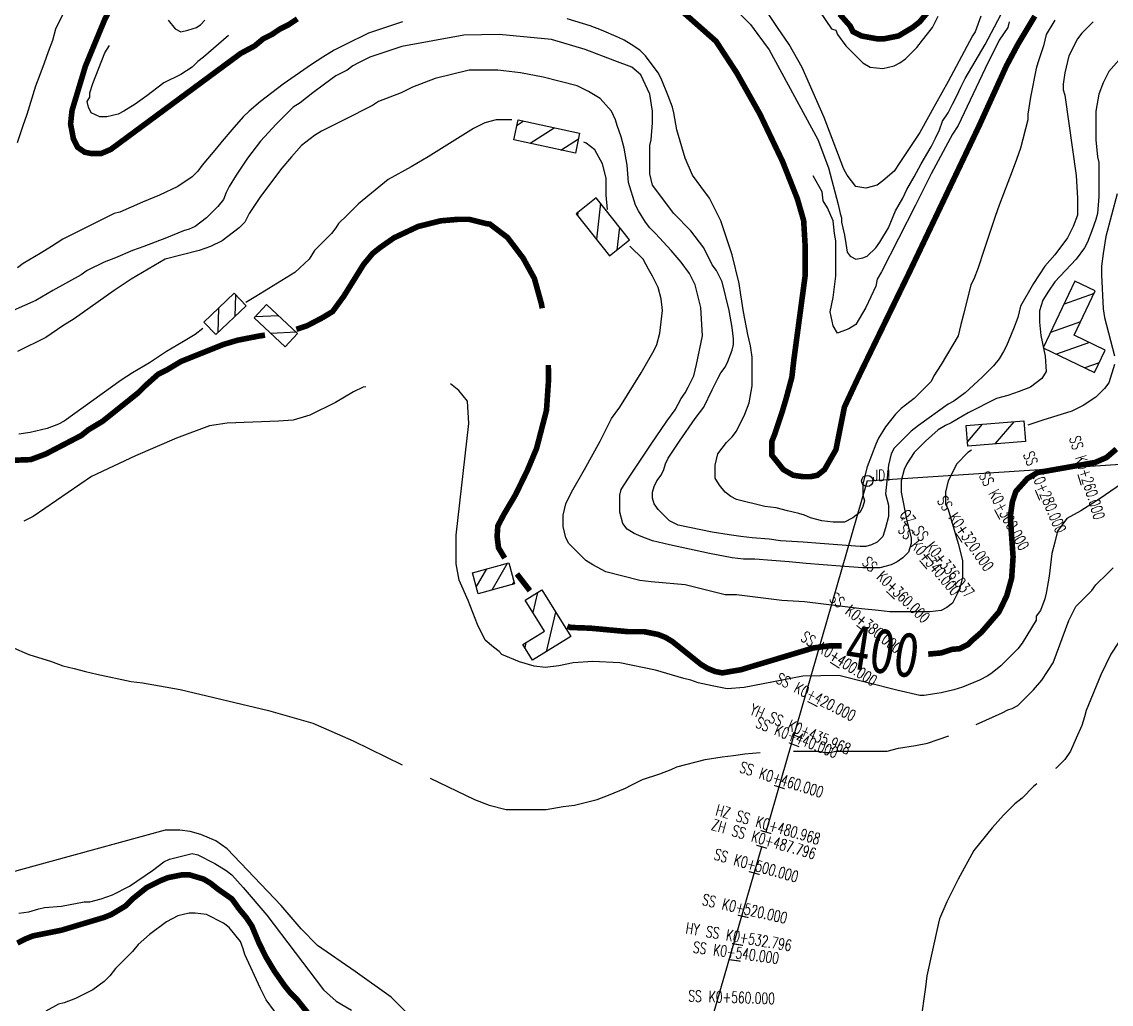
# Model space of a CAD drawing. Extents: x 35515948 to 35520624, y 3302916 to 3308279.
# Drawn here: x 35517176.5 to 35517663.3, y 3305613.4 to 3306052.2 of the extents above; entities that cross this region are included whole.
import ezdxf
from ezdxf.enums import TextEntityAlignment as Align

# ---------------------------------------------------------------- set-up
doc = ezdxf.new("R2010")
doc.units = 0
doc.header["$LTSCALE"] = 10000
doc.header["$MEASUREMENT"] = 0
doc.layers.get('0').update_dxf_attribs({"linetype": 'CONTINUOUS'})
for name, color, linetype in [('2113', 7, 'CONTINUOUS'), ('8112', 34, 'CONTINUOUS'), ('HY_DX_DGXZ', 3, 'CONTINUOUS')]:
    doc.layers.add(name, color=color, linetype=linetype)
doc.styles.add('HyStandard', font='txt.shx', dxfattribs={"width": 0.7, "bigfont": 'hztxt.shx'})
doc.styles.add('正等线体', font='simhei.ttf', dxfattribs={"width": 0.8})

msp = doc.modelspace()

# ---------------------------------------------------------------- linework, layer by layer
at = {"linetype": 'Continuous', "lineweight": -3, "transparency": 33554687}
for p, q in [((35517554.3, 3305847.12), (35517717.16, 3305857.82)), ((35517554.3, 3305847.12), (35517509.06, 3305690.3)), ((35517451.91, 3305492.17), (35517507.17, 3305683.74))]:
    msp.add_line(p, q, dxfattribs=at)
at = {"linetype": 'Continuous', "ltscale": 0.005, "transparency": 33554687, "const_width": 0.5}
for points in [[(35517649.95, 3305845.17), (35517648.49, 3305849.95)], [(35517631.39, 3305838.45), (35517629.45, 3305843.06)], [(35517613.59, 3305829.9), (35517611.21, 3305834.3)], [(35517596.74, 3305819.63), (35517593.93, 3305823.76)], [(35517584.02, 3305810.2), (35517580.88, 3305814.09)], [(35517584.02, 3305810.2), (35517580.88, 3305814.09)], [(35517580.99, 3305807.72), (35517577.78, 3305811.55)], [(35517566.52, 3305794.29), (35517562.94, 3305797.78)], [(35517553.45, 3305779.49), (35517549.54, 3305782.61)], [(35517541.93, 3305763.46), (35517537.73, 3305766.17)], [(35517532.07, 3305746.36), (35517527.62, 3305748.64)], [(35517525.45, 3305732.05), (35517520.83, 3305733.97)], [(35517525.45, 3305732.05), (35517520.83, 3305733.97)], [(35517523.96, 3305728.36), (35517519.3, 3305730.19)], [(35517517.42, 3305709.64), (35517512.66, 3305711.14)], [(35517511.47, 3305689.6), (35517506.66, 3305690.99)], [(35517511.47, 3305689.6), (35517506.66, 3305690.99)], [(35517509.57, 3305683.04), (35517504.77, 3305684.43)], [(35517509.57, 3305683.04), (35517504.77, 3305684.43)], [(35517506.23, 3305671.33), (35517501.41, 3305672.67)], [(35517501.28, 3305652.08), (35517496.41, 3305653.18)], [(35517498.8, 3305639.67), (35517493.87, 3305640.5)], [(35517498.8, 3305639.67), (35517493.87, 3305640.5)], [(35517497.74, 3305632.63), (35517492.78, 3305633.29)]]:
    msp.add_lwpolyline(points, dxfattribs=at)
at = {"linetype": 'Continuous', "ltscale": 0.005, "transparency": 33554687}
msp.add_circle((35517554.3, 3305847.12), 2.5, dxfattribs=at)
at = {"layer": '2113', "linetype": 'Continuous', "ltscale": 0.005}
for p, q in [((35517397.87, 3306006.1), (35517400.61, 3306007.86)), ((35517403.64, 3305997.92), (35517414.43, 3306004.85)), ((35517417.46, 3305994.92), (35517425.29, 3305999.94)), ((35517435.16, 3305971.18), (35517433.29, 3305955.04)), ((35517425.03, 3305967.05), (35517424.87, 3305965.67)), ((35517443.59, 3305960.54), (35517442.39, 3305950.21)), ((35517655.74, 3305930.91), (35517642.33, 3305926.15)), ((35517271.99, 3305930.32), (35517271.77, 3305920.62)), ((35517264.38, 3305924.22), (35517264.13, 3305913.32)), ((35517291.36, 3305920.8), (35517280.74, 3305920.38)), ((35517649.66, 3305918.14), (35517636.24, 3305913.39)), ((35517299.24, 3305913.5), (35517287.76, 3305913.05)), ((35517653.66, 3305908.95), (35517638.85, 3305903.7)), ((35517657.93, 3305899.85), (35517651.62, 3305897.62)), ((35517605.66, 3305872.48), (35517599.06, 3305864.75)), ((35517619.76, 3305873.59), (35517611.29, 3305863.67)), ((35517386.67, 3305798.44), (35517393.52, 3305810.33)), ((35517379.64, 3305799.75), (35517384.31, 3305807.86)), ((35517395.88, 3305800.92), (35517396.5, 3305801.99)), ((35517407.03, 3305797.32), (35517404.93, 3305788.39)), ((35517415.05, 3305788.53), (35517410.91, 3305770.83)), ((35517401.77, 3305774.91), (35517401.25, 3305772.68))]:
    msp.add_line(p, q, dxfattribs=at)
for points in [[(35517425.81, 3306002.38), (35517423.89, 3305993.52), (35517396.44, 3305999.49), (35517398.36, 3306008.35)], [(35517439.15, 3305947.65), (35517448.15, 3305954.78), (35517433.26, 3305973.57), (35517424.26, 3305966.44)], [(35517632.96, 3305906.51), (35517655.9, 3305895.58), (35517660.67, 3305905.6), (35517646.83, 3305912.2), (35517656.25, 3305931.97), (35517647.16, 3305936.3)], [(35517271.41, 3305930.93), (35517276.73, 3305925.36), (35517263.22, 3305912.46), (35517257.9, 3305918.03)], [(35517294.27, 3305907.03), (35517299.79, 3305912.99), (35517285.84, 3305925.9), (35517280.33, 3305919.93)], [(35517624.26, 3305873.95), (35517624.99, 3305864.75), (35517599.22, 3305862.72), (35517598.49, 3305871.91)], [(35517394.21, 3305810.51), (35517396.72, 3305801.15), (35517380.44, 3305796.77), (35517377.92, 3305806.14)], [(35517421.83, 3305777.61), (35517404.76, 3305767.02), (35517400.4, 3305774.06), (35517410.09, 3305780.07), (35517401.51, 3305793.9), (35517408.88, 3305798.48)]]:
    msp.add_lwpolyline(points, close=True, dxfattribs=at)
at = {"layer": 'HY_DX_DGXZ', "linetype": 'Continuous', "ltscale": 0.005, "const_width": 2.5}
for points, elevation in [([(35517299.66, 3306053.49), (35517295.85, 3306050.95), (35517292.04, 3306049.05), (35517288.23, 3306046.51), (35517284.42, 3306044.6), (35517280.61, 3306041.43), (35517274.31, 3306038.04), (35517216.31, 3305995.21), (35517211.89, 3305993.32), (35517207.79, 3305993.32), (35517204.64, 3305993.95), (35517201.49, 3305996.15), (35517199.6, 3305999.93), (35517198.34, 3306006.55), (35517198.97, 3306012.53), (35517204.96, 3306032.37), (35517213.61, 3306053.24), (35517223.68, 3306072.64)], 425), ([(35517629.23, 3306054.76), (35517621.61, 3306042.06), (35517616.53, 3306032.54), (35517604.41, 3306005.92), (35517572.89, 3305939.77), (35517551.14, 3305895.05), (35517548.59, 3305889.66), (35517544.14, 3305880.14), (35517540.33, 3305861.08), (35517535.25, 3305852.19), (35517532.08, 3305849.65), (35517528.9, 3305849.02), (35517525.73, 3305849.02), (35517521.28, 3305849.65), (35517516.84, 3305852.19), (35517511.75, 3305858.54), (35517511.75, 3305864.9), (35517513.02, 3305868.07), (35517516.2, 3305877.6), (35517518.1, 3305883.95), (35517520.65, 3305893.47), (35517521.51, 3305901.03), (35517526.55, 3305938.51), (35517526.55, 3305952.69), (35517525.92, 3305963.4), (35517523.09, 3305973.16), (35517516.47, 3305989.85), (35517506.38, 3306010.94), (35517496, 3306029.39), (35517486.77, 3306043.49), (35517469.6, 3306058.65)], 425), ([(35517299.23, 3305914.85), (35517304.08, 3305916.47), (35517310.7, 3305919.93), (35517315.42, 3305922.77), (35517320.47, 3305929.69), (35517329.29, 3305943.87), (35517333.32, 3305948.72), (35517336.49, 3305951.26), (35517342.84, 3305955.7), (35517353.64, 3305960.78), (35517363.8, 3305963.32), (35517371.42, 3305963.96), (35517376.5, 3305963.96), (35517384.12, 3305962.05), (35517385.72, 3305961.82), (35517393.6, 3305955.84), (35517400.53, 3305946.7), (35517405.58, 3305937.57), (35517408.73, 3305926.23), (35517409.09, 3305924.23)], 400), ([(35517172.36, 3305856.34), (35517180.55, 3305856.66), (35517187.27, 3305859.18), (35517203.14, 3305867.44), (35517206.32, 3305869.98), (35517212.67, 3305873.79), (35517219.02, 3305878.87), (35517225.37, 3305883.95), (35517228.54, 3305886.49), (35517231.72, 3305889.66), (35517237.43, 3305894.74), (35517241.24, 3305896.65), (35517247.59, 3305900.46), (35517266.64, 3305908.08), (35517272.99, 3305909.98), (35517282.01, 3305911.74), (35517285.19, 3305912.26)], 400), ([(35517411.81, 3305898.86), (35517411.94, 3305892.55), (35517411, 3305878.69), (35517408.79, 3305870.19), (35517406.58, 3305861.68), (35517402.49, 3305851.92), (35517397.13, 3305840.9), (35517392.08, 3305832.39), (35517389.25, 3305827.04), (35517388.93, 3305822.31), (35517389.56, 3305817.27), (35517392.34, 3305812.64)], 400), ([(35517581.57, 3305769.77), (35517587.48, 3305770.33), (35517592.24, 3305771.92), (35517595.58, 3305772.19), (35517599.38, 3305774.09), (35517601.29, 3305776), (35517605.32, 3305779.48), (35517613.2, 3305788.62), (35517616.67, 3305795.86), (35517618.87, 3305803.73), (35517619.5, 3305813.18), (35517618.24, 3305831.14), (35517619.19, 3305837.75), (35517620.77, 3305842.47), (35517623.6, 3305845.62), (35517625.81, 3305848.14), (35517630.5, 3305850.92), (35517634.77, 3305851.61), (35517656.2, 3305855.39), (35517661.25, 3305857.6), (35517665.66, 3305861.38)], 400), ([(35517397.78, 3305805.6), (35517403.59, 3305798.09)], 400), ([(35517420.33, 3305782.25), (35517421.72, 3305781.68), (35517430.54, 3305781.37), (35517447.56, 3305779.79), (35517454.6, 3305779.81), (35517460.95, 3305778.54), (35517464.13, 3305777.27), (35517467.3, 3305775.36), (35517470.48, 3305772.82), (35517476.83, 3305767.74), (35517480, 3305765.2), (35517483.18, 3305763.29), (35517486.35, 3305762.02), (35517489.53, 3305761.39), (35517497.83, 3305762.79), (35517530.3, 3305772.55), (35517537.86, 3305773.5), (35517542.92, 3305773.5)], 400), ([(35517304.74, 3305608.99), (35517299.66, 3305615.34), (35517296.49, 3305618.52), (35517293.95, 3305621.69), (35517289.5, 3305628.04), (35517285.69, 3305634.39), (35517282.52, 3305640.74), (35517279.34, 3305648.36), (35517276.8, 3305652.17), (35517273.63, 3305655.98), (35517270.45, 3305660.42), (35517264.1, 3305664.87), (35517260.93, 3305667.41), (35517257.75, 3305669.31), (35517251.4, 3305671.22), (35517248.23, 3305671.22), (35517241.88, 3305669.95), (35517238.7, 3305668.68), (35517232.35, 3305665.5), (35517226, 3305660.42), (35517222.83, 3305657.25), (35517216.48, 3305653.44), (35517213.3, 3305652.17), (35517206.95, 3305650.27), (35517200.6, 3305648.36), (35517194.25, 3305646.46), (35517181.55, 3305643.92), (35517178.38, 3305642.65), (35517174.57, 3305640.74)], 400)]:
    msp.add_lwpolyline(points, dxfattribs=dict(at, elevation=elevation))
at = {"layer": 'HY_DX_DGXZ', "linetype": 'Continuous', "ltscale": 0.005}
for points, elevation in [([(35517490.8, 3306062.38), (35517502.23, 3306050.95), (35517505.4, 3306046.51), (35517510.48, 3306039.62), (35517532.23, 3305999.62), (35517536.96, 3305987.02), (35517541.37, 3305970.64), (35517542.23, 3305966.5), (35517542.87, 3305964.59), (35517542.87, 3305962.69), (35517544.14, 3305956.97), (35517544.77, 3305953.16), (35517545.41, 3305949.35), (35517546.68, 3305947.45), (35517549.22, 3305946.18), (35517552.4, 3305946.81), (35517554.3, 3305947.45), (35517558.11, 3305951.26), (35517560.02, 3305953.8), (35517563.83, 3305960.15), (35517567, 3305967.77), (35517570.17, 3305973.48), (35517572.08, 3305977.29), (35517575.26, 3305983.01), (35517578.43, 3305988.72), (35517582.88, 3305996.34), (35517584.78, 3306000.15), (35517586.69, 3306003.96), (35517587.95, 3306007.77), (35517590.49, 3306011.58), (35517592.4, 3306015.39), (35517594.3, 3306019.2), (35517596.21, 3306023.01), (35517598.12, 3306026.82), (35517602.56, 3306034.44), (35517607.01, 3306042.06), (35517619.7, 3306066.17)], 435), ([(35517655.27, 3306052.22), (35517650.19, 3306047.14), (35517648.28, 3306044.6), (35517644.47, 3306036.98), (35517642.56, 3306029.36), (35517641.93, 3306024.28), (35517641.93, 3306021.74), (35517642.63, 3306019.46), (35517647.67, 3305983.55), (35517648.3, 3305973.47), (35517648.28, 3305965.86), (35517646.38, 3305960.78), (35517643.84, 3305955.7), (35517638.12, 3305948.08), (35517633.67, 3305943), (35517628.59, 3305935.38), (35517622.88, 3305925.22), (35517621.61, 3305920.14), (35517619.7, 3305915.06), (35517616.53, 3305907.44), (35517615.26, 3305904.9), (35517613.35, 3305901.73), (35517610.81, 3305898.55), (35517605.73, 3305893.47), (35517598.12, 3305886.49), (35517593.03, 3305882.68), (35517590.49, 3305881.41), (35517577.16, 3305871.88), (35517573.98, 3305869.34), (35517566.37, 3305861.72), (35517565.09, 3305859.18), (35517563.83, 3305854.1), (35517562.55, 3305841.4), (35517563.83, 3305836.32), (35517563.83, 3305831.24), (35517562.55, 3305826.16), (35517561.28, 3305822.35), (35517558.74, 3305819.81), (35517556.2, 3305818.54), (35517553.66, 3305817.9), (35517551.12, 3305817.9), (35517540.97, 3305818.54), (35517533.34, 3305819.17), (35517525.73, 3305819.81), (35517515.56, 3305820.44), (35517510.48, 3305821.08), (35517502.86, 3305821.71), (35517497.78, 3305822.35), (35517492.7, 3305822.98), (35517485.08, 3305824.25), (35517469.84, 3305827.43), (35517466.03, 3305829.33), (35517460.95, 3305834.42), (35517459.05, 3305836.96), (35517458.41, 3305839.5), (35517458.41, 3305842.04), (35517459.05, 3305844.58), (35517460.32, 3305847.12), (35517462.22, 3305849.65), (35517463.49, 3305852.19), (35517464.13, 3305854.73), (35517465.4, 3305857.27), (35517470.48, 3305864.9), (35517477.46, 3305875.06), (35517481.27, 3305880.14), (35517485.08, 3305887.76), (35517487.62, 3305892.84), (35517488.89, 3305895.38), (35517490.8, 3305897.92), (35517492.07, 3305900.46), (35517493.97, 3305905.54), (35517494.61, 3305908.08), (35517494.61, 3305910.62), (35517493.97, 3305915.7), (35517492.7, 3305923.32), (35517489.53, 3305936.02), (35517486.99, 3305941.1), (35517485.08, 3305943.64), (35517481.27, 3305951.26), (35517475.56, 3305958.88), (35517467.94, 3305966.5), (35517458.41, 3305979.2), (35517457.14, 3305984.28), (35517457.14, 3305996.98), (35517457.78, 3305999.52), (35517458.41, 3306007.14), (35517458.41, 3306012.22), (35517457.14, 3306019.84), (35517453.23, 3306028.53), (35517449.13, 3306032), (35517441.57, 3306034.83), (35517428.33, 3306039.87), (35517413.2, 3306044.28), (35517389.87, 3306046.48), (35517374.11, 3306046.17), (35517346.37, 3306041.13), (35517332.05, 3306036.35), (35517326.97, 3306033.81), (35517324.43, 3306032.54), (35517321.89, 3306030.63), (35517316.81, 3306028.09), (35517311.73, 3306024.28), (35517306.65, 3306020.47), (35517300.93, 3306016.03), (35517297.76, 3306014.12), (35517290.14, 3306006.5), (35517283.15, 3305998.88), (35517277.44, 3305991.26), (35517272.36, 3305983.64), (35517269.18, 3305978.56), (35517267.91, 3305976.02), (35517266.64, 3305972.85), (35517264.1, 3305969.67), (35517259.02, 3305964.59), (35517253.94, 3305960.78), (35517251.4, 3305959.51), (35517248.86, 3305958.88), (35517241.24, 3305955.7), (35517231.08, 3305951.89), (35517226, 3305949.99), (35517218.38, 3305946.81), (35517213.3, 3305944.91), (35517205.68, 3305941.1), (35517203.14, 3305939.19), (35517190.44, 3305932.21), (35517182.82, 3305927.76), (35517172.66, 3305923.32)], 415), ([(35517174.57, 3305998.25), (35517177.11, 3306005.87), (35517179.01, 3306010.95), (35517182.82, 3306023.65), (35517184.73, 3306028.73), (35517186.63, 3306033.81), (35517188.54, 3306038.89), (35517190.44, 3306043.97), (35517191.71, 3306049.05), (35517195.52, 3306056.67)], 420), ([(35517346.65, 3306052.22), (35517339.03, 3306049.68), (35517331.41, 3306047.14), (35517321.25, 3306042.06), (35517316.17, 3306039.52), (35517311.09, 3306036.35), (35517306.01, 3306033.17), (35517293.31, 3306024.28), (35517283.15, 3306016.66), (35517278.07, 3306012.22), (35517275.53, 3306009.68), (35517270.45, 3306003.96), (35517266.01, 3305998.88), (35517263.47, 3305995.71), (35517257.12, 3305988.09), (35517255.21, 3305985.55), (35517252.67, 3305983.01), (35517246.32, 3305978.56), (35517238.07, 3305974.75), (35517230.45, 3305971.58), (35517220.29, 3305967.13), (35517217.75, 3305966.5), (35517194.89, 3305955.07), (35517189.81, 3305951.89), (35517184.73, 3305948.72), (35517177.11, 3305944.27), (35517174.57, 3305942.37)], 420), ([(35517241.88, 3306052.86), (35517245.05, 3306049.05), (35517247.59, 3306047.78), (35517250.77, 3306048.41), (35517254.58, 3306049.68), (35517256.48, 3306050.95), (35517258.39, 3306052.86)], 435), ([(35517638.12, 3306052.86), (35517634.31, 3306046.51), (35517633.04, 3306041.43), (35517630.5, 3306033.81), (35517629.87, 3306031.27), (35517627.33, 3306018.57), (35517626.05, 3306010.95), (35517626.05, 3306008.41), (35517622.88, 3305995.71), (35517620.98, 3305990.63), (35517619.07, 3305985.55), (35517617.16, 3305980.47), (35517615.26, 3305975.39), (35517613.35, 3305970.31), (35517611.45, 3305965.23), (35517608.91, 3305957.61), (35517606.37, 3305949.99), (35517603.83, 3305942.37), (35517601.92, 3305937.29), (35517600.66, 3305934.75), (35517597.48, 3305922.05), (35517596.21, 3305916.97), (35517594.94, 3305911.89), (35517587.32, 3305899.19), (35517584.15, 3305894.11), (35517582.88, 3305891.57), (35517575.26, 3305883.95), (35517569.54, 3305879.5), (35517567, 3305876.96), (35517562.55, 3305871.25), (35517559.38, 3305866.17), (35517558.11, 3305863.62), (35517556.2, 3305858.54), (35517554.3, 3305853.46), (35517552.4, 3305845.85), (35517552.4, 3305840.77), (35517553.03, 3305838.23), (35517552.4, 3305835.69), (35517551.12, 3305833.15), (35517547.95, 3305830.6), (35517544.14, 3305828.7), (35517539.06, 3305828.7), (35517533.98, 3305829.33), (35517528.9, 3305830.6), (35517526.36, 3305831.88), (35517523.82, 3305832.51), (35517518.74, 3305833.78), (35517513.66, 3305835.05), (35517508.58, 3305835.69), (35517495.88, 3305838.86), (35517493.34, 3305840.13), (35517490.8, 3305842.04), (35517488.26, 3305845.21), (35517486.35, 3305848.38), (35517486.35, 3305854.1), (35517487.62, 3305859.18), (35517491.43, 3305864.26), (35517493.97, 3305866.8), (35517495.88, 3305869.34), (35517499.69, 3305876.96), (35517501.59, 3305882.04), (35517502.86, 3305889.66), (35517502.86, 3305902.36), (35517502.23, 3305907.44), (35517500.96, 3305912.52), (35517499.05, 3305922.68), (35517497.78, 3305930.3), (35517497.15, 3305935.38), (35517493.97, 3305948.08), (35517491.43, 3305955.7), (35517488.89, 3305963.32), (35517483.81, 3305973.48), (35517480, 3305978.56), (35517476.19, 3305983.64), (35517473.02, 3305991.26), (35517469.21, 3306003.96), (35517467.94, 3306011.58), (35517467.3, 3306014.12), (35517465.4, 3306019.2), (35517462.22, 3306026.82), (35517460.95, 3306029.36), (35517455.24, 3306036.98), (35517452.7, 3306039.52), (35517448.89, 3306042.06), (35517445.71, 3306043.97), (35517443.17, 3306045.24), (35517435.55, 3306048.41), (35517430.47, 3306050.32), (35517420.31, 3306053.49)], 420), ([(35517617.8, 3306052.22), (35517617.16, 3306049.68), (35517613.35, 3306043.97), (35517607.01, 3306031.27), (35517594.94, 3306005.87), (35517592.4, 3306002.06), (35517582.88, 3305984.28), (35517580.34, 3305979.2), (35517577.8, 3305974.12), (35517575.92, 3305970.24), (35517560.65, 3305940.46), (35517558.74, 3305937.29), (35517558.11, 3305934.11), (35517553.66, 3305924.59), (35517549.22, 3305916.97), (35517546.05, 3305915.06), (35517540.97, 3305913.16), (35517539.06, 3305916.33), (35517537.79, 3305922.68), (35517539.06, 3305929.03), (35517540.33, 3305938.56), (35517540.33, 3305954.43), (35517539.7, 3305957.61), (35517539.06, 3305963.32), (35517536.52, 3305969.04), (35517534.62, 3305972.21), (35517534.16, 3305976.18), (35517530.22, 3305983.47)], 430), ([(35517666.7, 3306035.08), (35517662.25, 3306030), (35517659.71, 3306024.92), (35517657.8, 3306019.84), (35517656.53, 3306012.22), (35517656.53, 3305999.52), (35517657.17, 3305991.9), (35517657.8, 3305989.36), (35517657.8, 3305974.12), (35517657.17, 3305966.5), (35517656.53, 3305963.96), (35517654.63, 3305958.88), (35517652.73, 3305953.8), (35517651.45, 3305951.26), (35517647.65, 3305946.18), (35517638.12, 3305936.02), (35517635.38, 3305931.9), (35517632.86, 3305927.8), (35517631.28, 3305923.08), (35517631.28, 3305918.04), (35517631.91, 3305912.06), (35517633.8, 3305902.92), (35517634.31, 3305896.01), (35517632.41, 3305892.84), (35517627.33, 3305889.03), (35517622.24, 3305887.12), (35517617.16, 3305885.22), (35517612.09, 3305883.95), (35517599.38, 3305877.6), (35517591.77, 3305873.15), (35517589.23, 3305871.88), (35517586.05, 3305869.98), (35517580.34, 3305864.9), (35517575.26, 3305859.81), (35517572.08, 3305854.73), (35517570.81, 3305852.19), (35517569.54, 3305847.12), (35517569.54, 3305842.04), (35517572.08, 3305829.33), (35517573.98, 3305821.71), (35517573.98, 3305819.17), (35517572.72, 3305815.37), (35517570.17, 3305812.83), (35517567.63, 3305810.92), (35517565.09, 3305809.65), (35517560.02, 3305808.38), (35517552.4, 3305808.38), (35517542.23, 3305809.02), (35517534.62, 3305809.65), (35517526.99, 3305810.29), (35517519.38, 3305810.92), (35517511.75, 3305811.56), (35517504.13, 3305812.19), (35517499.05, 3305812.19), (35517493.97, 3305812.83), (35517483.81, 3305814.73), (35517466.03, 3305818.54), (35517458.41, 3305820.44), (35517453.33, 3305822.35), (35517450.16, 3305823.62), (35517446.98, 3305825.52), (35517445.08, 3305828.06), (35517443.81, 3305833.15), (35517443.81, 3305840.77), (35517444.44, 3305843.31), (35517447.62, 3305848.38), (35517452.7, 3305856), (35517457.78, 3305863.62), (35517464.76, 3305873.79), (35517468.57, 3305878.87), (35517471.11, 3305883.95), (35517473.02, 3305886.49), (35517474.29, 3305889.03), (35517476.83, 3305894.11), (35517478.1, 3305899.19), (35517480.64, 3305911.89), (35517480, 3305924.59), (35517477.46, 3305934.75), (35517474.92, 3305939.83), (35517471.11, 3305944.91), (35517466.67, 3305949.99), (35517459.68, 3305957.61), (35517457.14, 3305960.15), (35517455.24, 3305962.69), (35517452.06, 3305967.77), (35517450.79, 3305970.31), (35517447.62, 3305980.47), (35517446.98, 3305988.09), (35517445.71, 3305995.71), (35517444.44, 3306000.79), (35517442.54, 3306005.87), (35517441.9, 3306008.41), (35517440, 3306012.22), (35517434.92, 3306017.93), (35517429.84, 3306021.11), (35517424.76, 3306023.65), (35517409.52, 3306027.46), (35517399.36, 3306029.36), (35517394.28, 3306030), (35517389.2, 3306030.63), (35517376.5, 3306030.63), (35517361.26, 3306026.82), (35517356.18, 3306024.92), (35517351.1, 3306023.01), (35517346.02, 3306020.47), (35517340.94, 3306018.57), (35517335.86, 3306016.66), (35517333.32, 3306014.76), (35517320.62, 3306008.41), (35517315.54, 3306005.87), (35517310.46, 3306003.33), (35517307.28, 3306001.42), (35517301.57, 3305996.98), (35517297.12, 3305991.9), (35517292.68, 3305986.82), (35517283.15, 3305974.12), (35517278.07, 3305966.5), (35517276.17, 3305962.69), (35517273.63, 3305960.15), (35517266.01, 3305954.43), (35517260.93, 3305951.89), (35517255.85, 3305949.99), (35517240.61, 3305946.18), (35517232.99, 3305941.73), (35517225.37, 3305937.29), (35517217.75, 3305932.21), (35517199.97, 3305919.51), (35517194.89, 3305916.33), (35517187.27, 3305911.25), (35517174.57, 3305904.9)], 410), ([(35517395.47, 3306008.41), (35517388.56, 3306008.41), (35517383.48, 3306007.14), (35517378.4, 3306004.6), (35517358.08, 3305991.9), (35517350.46, 3305987.45), (35517340.3, 3305981.74), (35517326.97, 3305970.94), (35517321.89, 3305965.86), (35517318.08, 3305962.05), (35517316.81, 3305960.15), (35517314.9, 3305957.61), (35517307.28, 3305949.99), (35517304.98, 3305946.18), (35517298.52, 3305940.24), (35517281.13, 3305929.54), (35517276.66, 3305926.89)], 405), ([(35517438.23, 3305968.33), (35517437.7, 3305974.69), (35517437.7, 3305982.33), (35517436, 3305988.79), (35517432.61, 3305994.94), (35517428.69, 3305998.01), (35517427.71, 3305998.39)], 405), ([(35517666.06, 3305975.39), (35517660.98, 3305956.34), (35517659.71, 3305948.72), (35517659.08, 3305943), (35517659.08, 3305939.19), (35517659.71, 3305923.95), (35517660.34, 3305920.14), (35517664.79, 3305903)], 405), ([(35517600.9, 3305860.89), (35517599.35, 3305859.9), (35517594.3, 3305854.73), (35517590.49, 3305847.12), (35517589.23, 3305842.04), (35517589.23, 3305836.96), (35517590.49, 3305834.42), (35517594.94, 3305819.17), (35517596.84, 3305811.56), (35517596.84, 3305803.94), (35517595.58, 3305798.85), (35517592.4, 3305792.5), (35517589.86, 3305790.6), (35517587.32, 3305789.33), (35517582.24, 3305788.69), (35517564.46, 3305788.69), (35517559.38, 3305789.33), (35517551.76, 3305789.96), (35517526.36, 3305793.14), (35517516.2, 3305793.77), (35517495.88, 3305796.31), (35517490.8, 3305796.31), (35517473.02, 3305800.76), (35517457.78, 3305802.03), (35517452.7, 3305802.67), (35517437.46, 3305806.48), (35517431.74, 3305809.65), (35517428.57, 3305811.56), (35517420.95, 3305819.17), (35517419.68, 3305821.71), (35517418.41, 3305826.79), (35517418.41, 3305831.88), (35517419.68, 3305836.96), (35517422.22, 3305842.04), (35517427.93, 3305852.19), (35517434.92, 3305864.9), (35517440, 3305875.06), (35517443.81, 3305880.14), (35517453.33, 3305895.38), (35517459.05, 3305905.54), (35517460.32, 3305908.08), (35517461.59, 3305913.16), (35517462.86, 3305923.32), (35517462.22, 3305928.4), (35517460.95, 3305933.48), (35517458.41, 3305938.56), (35517456.51, 3305941.73), (35517454.23, 3305946.18), (35517448.24, 3305952)], 405), ([(35517257.48, 3305915.18), (35517253.94, 3305912.52), (35517248.86, 3305909.35), (35517241.24, 3305904.9), (35517233.62, 3305899.82), (35517226, 3305895.38), (35517220.92, 3305892.2), (35517195.52, 3305873.79), (35517192.98, 3305872.52), (35517187.9, 3305870.61), (35517180.28, 3305868.71), (35517175.2, 3305868.07)], 405), ([(35517664.79, 3305899.19), (35517662.25, 3305890.93), (35517660.34, 3305888.39), (35517656.53, 3305884.58), (35517650.82, 3305880.77), (35517645.74, 3305878.23), (35517632.84, 3305874.31), (35517626.12, 3305872.09)], 405), ([(35517330.22, 3305889.22), (35517329.15, 3305888.94), (35517324.7, 3305886.92), (35517316.75, 3305882.15), (35517305.3, 3305876.54), (35517297.78, 3305874.31), (35517291.31, 3305873.78), (35517268.31, 3305872.93), (35517260.47, 3305871.77), (35517245.62, 3305866.25), (35517227.29, 3305858.31), (35517207.68, 3305849.08), (35517181.55, 3305831.24), (35517177.47, 3305829.2)], 395), ([(35517675.12, 3305850.67), (35517658.41, 3305839.33), (35517649.7, 3305833.71), (35517643.55, 3305830.32), (35517639.31, 3305824.7), (35517638.12, 3305819.81), (35517636.85, 3305814.73), (35517636.22, 3305809.65), (35517635.58, 3305804.57), (35517634.31, 3305796.95), (35517633.67, 3305794.41), (35517631.77, 3305789.33), (35517629.87, 3305786.79), (35517629.87, 3305784.88), (35517623.52, 3305774.73), (35517621.61, 3305772.19), (35517613.99, 3305764.56), (35517610.18, 3305761.39), (35517608.27, 3305760.12), (35517604.47, 3305758.21), (35517596.84, 3305755.04), (35517593.03, 3305753.77), (35517587.32, 3305752.5), (35517583.51, 3305751.87), (35517579.7, 3305751.23), (35517577.8, 3305751.23), (35517567.49, 3305753.65), (35517541.64, 3305760.27), (35517525.57, 3305759.95), (35517499.4, 3305754.91), (35517491.76, 3305754.32), (35517485.08, 3305755.67), (35517478.73, 3305756.94), (35517475.56, 3305758.21), (35517472.38, 3305758.85), (35517459.68, 3305762.66), (35517443.81, 3305765.83), (35517431.74, 3305766.47), (35517422.85, 3305765.83), (35517416.5, 3305764.56), (35517410.45, 3305763.86), (35517405.47, 3305764.39), (35517399.01, 3305766.4), (35517391.1, 3305769.65), (35517389.83, 3305770.92), (35517387.29, 3305772.82), (35517383.57, 3305776.01), (35517380.11, 3305782.94), (35517376.01, 3305793.65), (35517371.91, 3305802.79), (35517370.65, 3305810.03), (35517370.65, 3305822.94), (35517376.32, 3305872.71), (35517375.69, 3305882.79), (35517371.77, 3305887.56), (35517368.16, 3305890.48)], 395), ([(35517603.02, 3305738.39), (35517614.61, 3305743.61), (35517617.16, 3305744.88), (35517619.07, 3305745.52), (35517621.61, 3305746.79), (35517628.59, 3305753.77), (35517632.41, 3305758.21), (35517637.48, 3305765.83), (35517644.4, 3305784.85), (35517647.47, 3305791), (35517651.71, 3305795.23), (35517654.63, 3305798.22), (35517656.53, 3305800.76), (35517661.62, 3305805.84), (35517664.16, 3305808.38)], 390), ([(35517669.76, 3305779.8), (35517663.14, 3305769.72), (35517658.72, 3305760.59), (35517652.1, 3305744.52), (35517651.45, 3305741.71), (35517650.19, 3305737.9), (35517647.65, 3305732.18), (35517645.1, 3305726.46), (35517642.56, 3305722.65), (35517638.76, 3305718.85), (35517638.5, 3305718.64)], 390), ([(35517172.03, 3305772.82), (35517179.65, 3305769.65), (35517189.81, 3305766.47), (35517194.89, 3305764.56), (35517199.97, 3305763.29), (35517205.05, 3305762.02), (35517210.13, 3305760.75), (35517225.37, 3305757.58), (35517230.45, 3305756.94), (35517238.07, 3305755.67), (35517247.32, 3305754.01), (35517286.72, 3305744.56), (35517306.58, 3305738.89), (35517324.55, 3305731.02), (35517346.58, 3305720.39)], 390), ([(35517521.31, 3305726.46), (35517527.63, 3305726.46), (35517532.71, 3305726.46), (35517535.25, 3305725.83), (35517537.79, 3305725.83), (35517540.33, 3305726.46), (35517553.03, 3305726.46), (35517558.11, 3305726.46), (35517563.19, 3305726.46), (35517568.27, 3305727.73), (35517575.89, 3305729), (35517581.22, 3305729.94), (35517590.81, 3305733.24)], 390), ([(35517359.09, 3305714.36), (35517378.76, 3305704.87), (35517385.39, 3305702.33), (35517393.01, 3305700.43), (35517410.79, 3305700.43), (35517418.41, 3305701.7), (35517423.49, 3305702.33), (35517433.65, 3305704.88), (35517438.73, 3305706.78), (35517446.35, 3305709.96), (35517448.89, 3305711.23), (35517453.97, 3305713.77), (35517461.59, 3305716.31), (35517466.67, 3305718.21), (35517469.21, 3305719.48), (35517481.91, 3305722.65), (35517489.53, 3305723.92), (35517494.61, 3305724.56), (35517499.69, 3305725.19), (35517506.44, 3305725.76)], 390), ([(35517630.09, 3305711.8), (35517628.59, 3305710.59), (35517623.52, 3305705.51), (35517620.34, 3305702.97), (35517619.07, 3305701.7), (35517615.26, 3305697.89), (35517610.18, 3305692.17), (35517601.92, 3305682.02), (35517594.94, 3305669.31), (35517592.4, 3305664.23), (35517589.86, 3305659.15), (35517586.69, 3305651.54), (35517586.05, 3305649), (35517580.97, 3305626.13), (35517580.34, 3305621.06), (35517579.54, 3305614.84), (35517578.6, 3305608.23)], 390), ([(35517351.73, 3305606.45), (35517341.57, 3305616.61), (35517325.44, 3305628.07), (35517308.7, 3305639.63), (35517301.38, 3305647.15), (35517292.37, 3305657.54), (35517268.31, 3305682.77), (35517263.22, 3305686.37), (35517256.54, 3305689.23), (35517251.77, 3305690.61), (35517247.22, 3305691.14), (35517240.54, 3305691.14), (35517189.45, 3305677.15), (35517147.68, 3305665.7), (35517142.06, 3305662.31), (35517136.45, 3305658.71), (35517128.92, 3305650.76), (35517120.39, 3305640.29), (35517115.66, 3305632.42), (35517111.88, 3305624.23), (35517105.58, 3305604.39)], 390), ([(35517175.2, 3305654.08), (35517179.65, 3305654.71), (35517184.09, 3305655.98), (35517186.63, 3305656.62), (35517194.25, 3305657.25), (35517204.41, 3305659.15), (35517206.95, 3305659.15), (35517212.03, 3305660.42), (35517217.11, 3305662.33), (35517224.73, 3305666.14), (35517234.89, 3305673.12), (35517239.97, 3305676.94), (35517242.51, 3305678.21), (35517252.67, 3305680.75), (35517255.21, 3305680.11), (35517262.83, 3305676.3), (35517267.91, 3305673.12), (35517270.45, 3305671.22), (35517275.53, 3305665.5), (35517286.09, 3305653.22), (35517311.31, 3305619.83), (35517316.98, 3305614.79), (35517323.91, 3305610.7)], 395), ([(35517289.5, 3305610.26), (35517285.69, 3305615.34), (35517283.15, 3305620.42), (35517276.17, 3305635.66), (35517275.53, 3305638.2), (35517274.26, 3305641.38), (35517269.18, 3305647.73), (35517266.64, 3305649.63), (35517259.02, 3305653.44), (35517253.94, 3305654.08), (35517251.4, 3305654.08), (35517246.32, 3305652.81), (35517241.24, 3305650.27), (35517233.62, 3305644.55), (35517228.54, 3305640.1), (35517226, 3305636.93), (35517218.38, 3305629.31), (35517215.84, 3305626.13), (35517213.3, 3305623.6), (35517208.22, 3305619.79), (35517200.6, 3305615.98), (35517195.52, 3305614.07), (35517192.98, 3305613.44), (35517187.27, 3305610.26)], 405)]:
    msp.add_lwpolyline(points, dxfattribs=dict(at, elevation=elevation))
at = {"layer": 'HY_DX_DGXZ', "linetype": 'Continuous', "ltscale": 0.005, "flags": 128}
for points, elevation in [([(35517605.1, 3306054.76), (35517602.56, 3306047.78), (35517601.29, 3306045.87), (35517600.02, 3306043.33), (35517590.49, 3306025.55), (35517584.78, 3306015.39), (35517577.8, 3306002.69), (35517568.91, 3305989.36), (35517566.37, 3305985.55), (35517561.28, 3305981.1), (35517558.74, 3305979.2), (35517553.66, 3305977.93), (35517549.22, 3305978.56), (35517545.41, 3305983.64), (35517543.89, 3305986.39), (35517535.06, 3306009.38), (35517525.29, 3306031.74), (35517519.38, 3306042.06), (35517514.3, 3306049.68), (35517509.21, 3306057.3)], 440), ([(35517532.99, 3306056.95), (35517538.42, 3306049.05), (35517540.33, 3306048.41), (35517540.97, 3306046.51), (35517544.77, 3306041.43), (35517552.4, 3306033.81), (35517555.57, 3306031.9), (35517561.28, 3306031.27), (35517566.37, 3306032.54), (35517568.91, 3306033.81), (35517571.45, 3306035.71), (35517576.52, 3306040.79), (35517579.06, 3306043.97), (35517583.51, 3306049.68), (35517586.05, 3306054.76)], 445), ([(35517268.84, 3306046.08), (35517257.75, 3306036.35), (35517255.21, 3306034.44), (35517252.67, 3306031.9), (35517247.59, 3306028.73), (35517239.97, 3306024.92), (35517232.35, 3306019.2), (35517227.27, 3306015.39), (35517222.19, 3306012.22), (35517219.65, 3306010.95), (35517214.57, 3306009.68), (35517211.4, 3306009.68), (35517207.59, 3306011.58), (35517206.32, 3306014.12), (35517205.68, 3306016.66), (35517206.95, 3306018.57), (35517206.95, 3306020.47), (35517208.31, 3306024.62), (35517213.61, 3306038.4), (35517215.69, 3306041.68)], 430)]:
    msp.add_lwpolyline(points, dxfattribs=dict(at, elevation=elevation))
at = {"layer": 'HY_DX_DGXZ', "linetype": 'Continuous', "ltscale": 0.005, "const_width": 2.5, "elevation": 450, "flags": 128}
msp.add_lwpolyline([(35517541.97, 3306055.66), (35517546.7, 3306050.3), (35517547.95, 3306047.78), (35517551.76, 3306045.87), (35517558.74, 3306044.6), (35517561.92, 3306044.6), (35517568.27, 3306045.87), (35517574.62, 3306049.68), (35517577.8, 3306052.22), (35517580.97, 3306056.03)], dxfattribs=at)

# ---------------------------------------------------------------- texts
at = {"linetype": 'Continuous', "ltscale": 0.005, "transparency": 33554687, "char_height": 5, "attachment_point": 8, "style": 'HyStandard'}
for s, insert, rotation in [('{\\W0.7;SS K0+260.000}', (35517650.17, 3305847.86), 287.0524), ('{\\W0.7;SS K0+280.000}', (35517631.34, 3305841.14), 292.782), ('{\\W0.7;SS K0+300.000}', (35517613.28, 3305832.58), 298.5116), ('{\\W0.7;SS K0+320.000}', (35517596.16, 3305822.25), 304.2412), ('{\\W0.7;QZ SS K0+336.037}', (35517583.23, 3305812.77), 308.8354), ('{\\W0.7;QZ SS K0+336.037}', (35517583.23, 3305812.77), 308.8354), ('{\\W0.7;SS K0+340.000}', (35517580.15, 3305810.27), 309.9707), ('{\\W0.7;SS K0+360.000}', (35517565.43, 3305796.75), 315.7003), ('{\\W0.7;SS K0+380.000}', (35517552.12, 3305781.83), 321.4299), ('{\\W0.7;SS K0+400.000}', (35517540.37, 3305765.66), 327.1595), ('{\\W0.7;SS K0+420.000}', (35517530.3, 3305748.39), 332.8891), ('{\\W0.7;YH SS K0+435.968}', (35517523.52, 3305733.93), 337.4637), ('{\\W0.7;YH SS K0+435.968}', (35517523.52, 3305733.93), 337.4637), ('{\\W0.7;SS K0+440.000}', (35517522, 3305730.2), 338.567), ('{\\W0.7;SS K0+460.000}', (35517515.34, 3305711.35), 342.51), ('{\\W0.7;HZ SS K0+480.968}', (35517509.34, 3305691.26), 343.9092), ('{\\W0.7;HZ SS K0+480.968}', (35517509.34, 3305691.26), 343.9092), ('{\\W0.7;ZH SS K0+487.796}', (35517507.45, 3305684.7), 343.9094), ('{\\W0.7;ZH SS K0+487.796}', (35517507.45, 3305684.7), 343.9094), ('{\\W0.7;SS K0+500.000}', (35517504.09, 3305672.96), 344.3836), ('{\\W0.7;SS K0+520.000}', (35517499.06, 3305653.61), 347.2107), ('{\\W0.7;HY SS K0+532.796}', (35517496.5, 3305641.07), 350.3551), ('{\\W0.7;HY SS K0+532.796}', (35517496.5, 3305641.07), 350.3551), ('{\\W0.7;SS K0+540.000}', (35517495.39, 3305633.95), 352.4191), ('{\\W0.7;SS K0+560.000}', (35517493.65, 3305614.04), 358.1487)]:
    msp.add_mtext(s, dxfattribs=dict(at, insert=insert, rotation=rotation))
at = {"linetype": 'Continuous', "ltscale": 0.005, "transparency": 33554687, "insert": (35517556.8, 3305847.12), "char_height": 5, "attachment_point": 7, "style": 'HyStandard'}
msp.add_mtext('{\\W0.7;JD1}', dxfattribs=at)
at = {"layer": '8112', "linetype": 'Continuous', "ltscale": 0.005, "style": '正等线体', "width": 0.8}
msp.add_text('400', height=20, rotation=351.2956, dxfattribs=at).set_placement((35517545.06, 3305773.76), align=Align.MIDDLE_LEFT)

doc.saveas('drawing.dxf')
